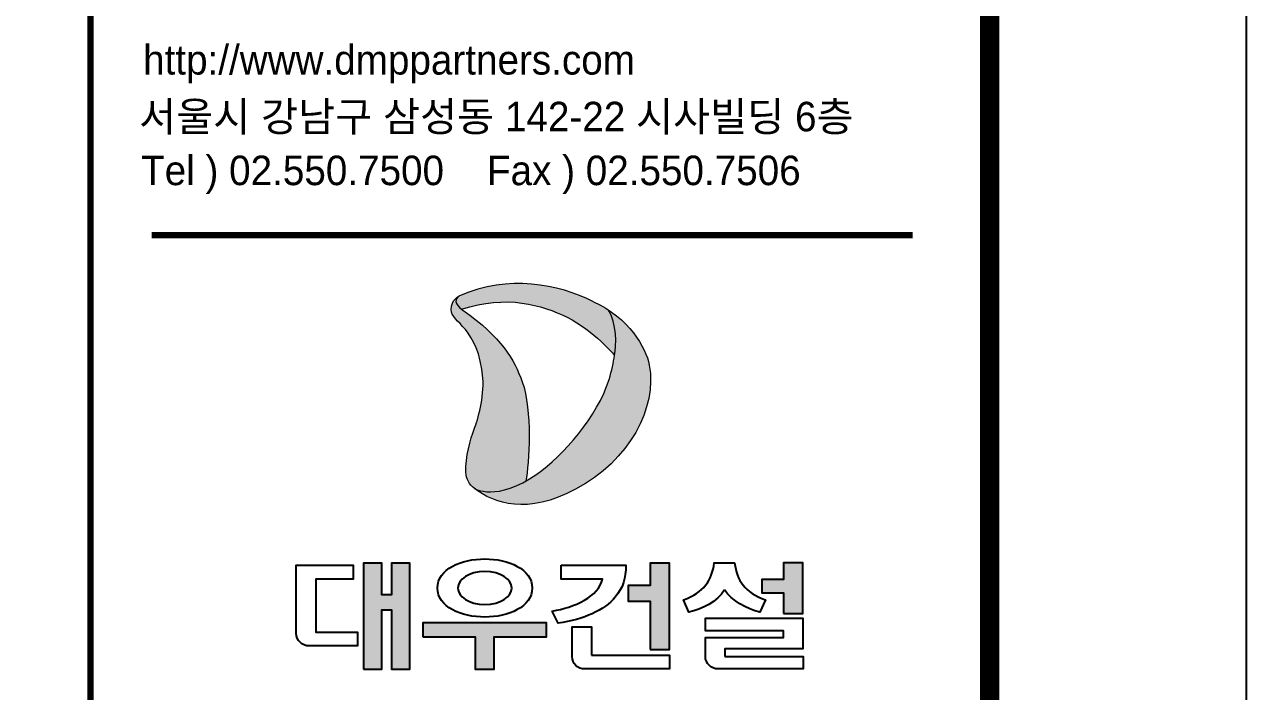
# Model space of a CAD drawing. Header units: millimetres. Extents: x 0 to 210250, y 0 to 148500.
# Drawn here: x 186463 to 210250, y 122523 to 135512 of the extents above; entities that cross this region are included whole.
import ezdxf

# ---------------------------------------------------------------- set-up
doc = ezdxf.new("R2010")
doc.units = ezdxf.units.MM
doc.header["$LTSCALE"] = 600
doc.layers.get('0').update_dxf_attribs({"linetype": 'CONTINUOUS'})
doc.layers.add('001dmp-FORM', color=7, linetype='CONTINUOUS')
doc.styles.add('돋움', font='Dotum.ttf')

# ---------------------------------------------------------------- blocks, each defined once
blk = doc.blocks.new('FORM_ELEC_SUKWOO$0$')
at = {"layer": '001dmp-FORM'}
h = blk.add_hatch(color=253, dxfattribs=at)
edge = h.paths.add_edge_path()
edge.add_spline(control_points=[(149974, 99973), (150649, 100195), (151182, 100038), (151555, 99853), (151961, 99652), (152263, 99282), (152263, 99282), (152292, 99426), (152307, 99767), (152168, 99965)], knot_values=[3.001941, 3.001941, 3.001941, 3.001941, 4, 4, 4, 5, 5, 5, 6, 6, 6, 6], degree=3, periodic=0)
edge.add_spline(control_points=[(152168, 99965), (152101, 100009), (152029, 100049), (151950, 100085)], knot_values=[0, 0, 0, 0, 0.149051, 0.149051, 0.149051, 0.149051], degree=3, periodic=0)
edge.add_spline(control_points=[(151950, 100085), (151423, 100354), (150676, 100491), (149944, 100173), (149941, 100171), (149938, 100170), (149935, 100168)], knot_values=[0, 0, 0, 0, 1, 1, 1, 1.04377, 1.04377, 1.04377, 1.04377], degree=3, periodic=0)
edge.add_spline(control_points=[(149935, 100168), (149885, 100135), (149853, 100068), (149974, 99973)], knot_values=[0, 0, 0, 0, 0.947974, 0.947974, 0.947974, 0.947974], degree=3, periodic=0)
h = blk.add_hatch(color=251, dxfattribs=at)
edge = h.paths.add_edge_path()
edge.add_spline(control_points=[(150937, 97398), (150989, 97663), (151035, 98466), (150884, 98884), (150762, 99223), (150577, 99551), (149995, 99958), (149988, 99963), (149981, 99968), (149974, 99973)], knot_values=[0.947974, 0.947974, 0.947974, 0.947974, 1.880106, 1.880106, 1.880106, 2.880106, 2.880106, 2.880106, 2.932132, 2.932132, 2.932132, 2.932132], degree=3, periodic=0)
edge.add_spline(control_points=[(149974, 99973), (149853, 100068), (149885, 100135), (149935, 100168)], knot_values=[0, 0, 0, 0, 0.947974, 0.947974, 0.947974, 0.947974], degree=3, periodic=0)
edge.add_spline(control_points=[(149933, 100167), (149933, 100167), (149821, 100121), (149819, 99967), (149817, 99768), (150232, 99709), (150293, 98940), (150316, 98654), (150220, 98325), (150164, 98175), (150109, 98027), (150028, 97762), (150040, 97532), (150045, 97427), (150091, 97346), (150162, 97291)], knot_values=[4.586815, 4.586815, 4.586815, 4.586815, 5.586815, 5.586815, 5.586815, 6.586815, 6.586815, 6.586815, 7.586815, 7.586815, 7.586815, 8.586815, 8.586815, 8.586815, 9, 9, 9, 9], degree=3, periodic=0)
edge.add_spline(control_points=[(150162, 97291), (150162, 97291), (150441, 97119), (150937, 97398)], knot_values=[3, 3, 3, 3, 3.903457, 3.903457, 3.903457, 3.903457], degree=3, periodic=0)
h = blk.add_hatch(color=256, dxfattribs=at)
edge = h.paths.add_edge_path()
edge.add_spline(control_points=[(150162, 97291), (150470, 97060), (150958, 96890), (151682, 97277), (152493, 97709), (152904, 98497), (152786, 99137), (152745, 99359), (152549, 99716), (152168, 99965)], knot_values=[0.149051, 0.149051, 0.149051, 0.149051, 1.149051, 1.149051, 1.149051, 2.149051, 2.149051, 2.149051, 3, 3, 3, 3], degree=3, periodic=0)
edge.add_spline(control_points=[(152168, 99965), (152307, 99767), (152292, 99426), (152263, 99282)], knot_values=[5, 5, 5, 5, 6, 6, 6, 6], degree=3, periodic=0)
edge.add_spline(control_points=[(152263, 99282), (152250, 99176), (152226, 99055), (152183, 98919), (152010, 98370), (151495, 97780), (151103, 97503), (151045, 97462), (150989, 97427), (150936, 97397)], knot_values=[3.90307, 3.90307, 3.90307, 3.90307, 4.055308, 4.055308, 4.055308, 5.055308, 5.055308, 5.055308, 5.152238, 5.152238, 5.152238, 5.152238], degree=3, periodic=0)
edge.add_spline(control_points=[(150936, 97397), (150441, 97119), (150162, 97291), (150162, 97291)], knot_values=[3, 3, 3, 3, 3.90307, 3.90307, 3.90307, 3.90307], degree=3, periodic=0)
for points in [[(148505, 94584), (148779, 94584), (148779, 95469), (148927, 95469), (148927, 94584), (149201, 94584), (149201, 96172), (148927, 96172), (148927, 95697), (148779, 95697), (148779, 96172), (148505, 96172)], [(152797, 94878), (153087, 94878), (153087, 96171), (152797, 96171), (152797, 95833), (152471, 95833), (152471, 95602), (152797, 95602)], [(154795, 95414), (155084, 95414), (155084, 96174), (154795, 96174), (154795, 95926), (154468, 95926), (154468, 95728), (154795, 95728)], [(149394, 95067), (150179, 95067), (150179, 94584), (150465, 94584), (150465, 95067), (151246, 95067), (151246, 95274), (149394, 95274)]]:
    blk.add_hatch(color=253, dxfattribs=at).paths.add_polyline_path(points)
at = {"layer": '001dmp-FORM', "color": 30}
blk.add_lwpolyline([(161727, 114228), (0, 114228), (0, 0), (161727, 0)], close=True, dxfattribs=at)
at = {"layer": '001dmp-FORM', "const_width": 288}
blk.add_lwpolyline([(5769, 3846), (5769, 110382), (157881, 110382), (157881, 3846)], close=True, dxfattribs=at)
at = {"layer": '001dmp-FORM', "const_width": 96.2}
for points in [[(144420, 3846), (144420, 110382)], [(145335, 101082), (156730, 101082)]]:
    blk.add_lwpolyline(points, dxfattribs=at)
at = {"layer": '001dmp-FORM', "color": 253}
for points in [[(148505, 94584), (148779, 94584), (148779, 95469), (148927, 95469), (148927, 94584), (149201, 94584), (149201, 96172), (148927, 96172), (148927, 95697), (148779, 95697), (148779, 96172), (148505, 96172), (148505, 94584)], [(152797, 94878), (153087, 94878), (153087, 96171), (152797, 96171), (152797, 95833), (152471, 95833), (152471, 95602), (152797, 95602), (152797, 94878)], [(154795, 95414), (155084, 95414), (155084, 96174), (154795, 96174), (154795, 95926), (154468, 95926), (154468, 95728), (154795, 95728), (154795, 95414)], [(149394, 95067), (150179, 95067), (150179, 94584), (150465, 94584), (150465, 95067), (151246, 95067), (151246, 95274), (149394, 95274), (149394, 95067)]]:
    blk.add_lwpolyline(points, dxfattribs=at)
at = {"layer": '001dmp-FORM', "lineweight": 0}
for points, knots in [([(151950, 100085), (151423, 100354), (150676, 100491), (149944, 100173), (149940, 100171), (149936, 100169), (149933, 100167)], [0, 0, 0, 0, 1, 1, 1, 1.053343, 1.053343, 1.053343, 1.053343]), ([(150162, 97291), (150091, 97346), (150045, 97427), (150040, 97532), (150028, 97762), (150109, 98027), (150164, 98175), (150220, 98325), (150316, 98654), (150293, 98940), (150232, 99709), (149817, 99768), (149819, 99967), (149821, 100121), (149933, 100167), (149933, 100167)], [4.586815, 4.586815, 4.586815, 4.586815, 5, 5, 5, 6, 6, 6, 7, 7, 7, 8, 8, 8, 9, 9, 9, 9]), ([(149935, 100168), (149883, 100133), (149849, 100060), (149995, 99958), (150577, 99551), (150762, 99223), (150884, 98884), (151035, 98466), (150989, 97663), (150937, 97398)], [0, 0, 0, 0, 1, 1, 1, 2, 2, 2, 2.932132, 2.932132, 2.932132, 2.932132]), ([(149974, 99973), (150649, 100195), (151182, 100038), (151555, 99853), (151961, 99652), (152263, 99282), (152263, 99282), (152292, 99426), (152307, 99767), (152168, 99965)], [3.001941, 3.001941, 3.001941, 3.001941, 4, 4, 4, 5, 5, 5, 6, 6, 6, 6]), ([(151950, 100085), (152476, 99846), (152737, 99398), (152786, 99137), (152904, 98497), (152493, 97709), (151682, 97277), (150958, 96890), (150470, 97060), (150162, 97291)], [0, 0, 0, 0, 1, 1, 1, 2, 2, 2, 3, 3, 3, 3]), ([(150162, 97291), (150162, 97291), (150504, 97080), (151103, 97503), (151495, 97780), (152010, 98370), (152183, 98919), (152226, 99055), (152250, 99176), (152263, 99282)], [3, 3, 3, 3, 4, 4, 4, 5, 5, 5, 5.152238, 5.152238, 5.152238, 5.152238])]:
    blk.add_open_spline(points, degree=3, knots=knots, dxfattribs=at)
at = {"layer": '001dmp-FORM', "color": 253}
for points, knots in [([(147500, 95118), (147500, 95015), (147588, 94930), (147692, 94930), (147692, 94930), (148417, 94930), (148417, 94930), (148417, 94930), (148417, 95137), (148417, 95137), (148417, 95137), (147794, 95137), (147794, 95137), (147794, 95137), (147794, 95929), (147794, 95929), (147794, 95929), (148351, 95929), (148351, 95929), (148351, 95929), (148351, 96142), (148351, 96142), (148351, 96142), (147500, 96142), (147500, 96142), (147500, 96142), (147500, 95118), (147500, 95118)], [0, 0, 0, 0, 1, 1, 1, 2, 2, 2, 3, 3, 3, 4, 4, 4, 5, 5, 5, 6, 6, 6, 7, 7, 7, 8, 8, 8, 9, 9, 9, 9]), ([(150323, 95362), (150676, 95362), (151031, 95515), (151031, 95798), (151031, 96081), (150676, 96234), (150323, 96234), (149970, 96234), (149615, 96081), (149615, 95798), (149615, 95515), (149970, 95362), (150323, 95362)], [0, 0, 0, 0, 1, 1, 1, 2, 2, 2, 3, 3, 3, 4, 4, 4, 4]), ([(151468, 96141), (151468, 96141), (151468, 95932), (151468, 95932), (151468, 95932), (152083, 95932), (152083, 95932), (152037, 95669), (151660, 95505), (151333, 95453), (151333, 95453), (151422, 95270), (151422, 95270), (151808, 95325), (152113, 95466), (152276, 95663), (152391, 95803), (152437, 95939), (152434, 96141), (152434, 96141), (151468, 96141), (151468, 96141)], [0, 0, 0, 0, 1, 1, 1, 2, 2, 2, 3, 3, 3, 4, 4, 4, 5, 5, 5, 6, 6, 6, 7, 7, 7, 7]), ([(153911, 95773), (154018, 95601), (154246, 95486), (154443, 95436), (154443, 95436), (154524, 95621), (154524, 95621), (154216, 95731), (154098, 95907), (154061, 96174), (154061, 96174), (153758, 96174), (153758, 96174), (153721, 95907), (153605, 95731), (153297, 95621), (153297, 95621), (153378, 95436), (153378, 95436), (153575, 95486), (153803, 95586), (153911, 95773)], [0, 0, 0, 0, 1, 1, 1, 2, 2, 2, 3, 3, 3, 4, 4, 4, 5, 5, 5, 6, 6, 6, 7, 7, 7, 7]), ([(150323, 96044), (150559, 96044), (150726, 95925), (150726, 95798), (150726, 95670), (150559, 95552), (150323, 95552), (150087, 95552), (149919, 95670), (149919, 95798), (149919, 95925), (150087, 96044), (150323, 96044)], [0, 0, 0, 0, 1, 1, 1, 2, 2, 2, 3, 3, 3, 4, 4, 4, 4]), ([(153915, 94771), (153915, 94771), (153915, 94887), (153915, 94887), (153915, 94887), (155086, 94887), (155086, 94887), (155086, 94887), (155086, 95344), (155086, 95344), (155086, 95344), (153625, 95344), (153625, 95344), (153625, 95344), (153625, 95157), (153625, 95157), (153625, 95157), (154797, 95157), (154797, 95157), (154797, 95157), (154797, 95059), (154797, 95059), (154797, 95059), (153625, 95059), (153625, 95059), (153625, 95059), (153625, 94772), (153625, 94772), (153625, 94670), (153710, 94586), (153813, 94586), (153813, 94586), (155087, 94586), (155087, 94586), (155087, 94586), (155087, 94771), (155087, 94771), (155087, 94771), (153915, 94771), (153915, 94771)], [0, 0, 0, 0, 1, 1, 1, 2, 2, 2, 3, 3, 3, 4, 4, 4, 5, 5, 5, 6, 6, 6, 7, 7, 7, 8, 8, 8, 9, 9, 9, 10, 10, 10, 11, 11, 11, 12, 12, 12, 13, 13, 13, 13]), ([(151920, 94791), (151920, 94791), (151920, 95216), (151920, 95216), (151920, 95216), (151630, 95216), (151630, 95216), (151630, 95216), (151630, 94772), (151630, 94772), (151630, 94669), (151714, 94585), (151817, 94585), (151817, 94585), (153090, 94585), (153090, 94585), (153090, 94585), (153090, 94791), (153090, 94791), (153090, 94791), (151920, 94791), (151920, 94791)], [0, 0, 0, 0, 1, 1, 1, 2, 2, 2, 3, 3, 3, 4, 4, 4, 5, 5, 5, 6, 6, 6, 7, 7, 7, 7])]:
    blk.add_open_spline(points, degree=3, knots=knots, dxfattribs=at)
at = {"layer": '001dmp-FORM', "style": '돋움'}
for s, p in [('http://www.dmppartners.com', (145207, 103487)), ('서울시 강남구 삼성동 142-22 시사빌딩 6층', (145147, 102637)), ('Tel ) 02.550.7500    Fax ) 02.550.7506', (145177, 101831))]:
    blk.add_text(s, height=442.3, dxfattribs=at).set_placement(p)
blk = doc.blocks.new('FORM_ELEC_SUKWOO')
at = {"layer": '001dmp-FORM'}
blk.add_blockref('FORM_ELEC_SUKWOO$0$', (12, -1), dxfattribs=at)

msp = doc.modelspace()

# ---------------------------------------------------------------- block references
at = {"color": 4, "xscale": 1.300026812119423, "yscale": 1.300026812119423, "zscale": 1.300026812119423}
msp.add_blockref('FORM_ELEC_SUKWOO', (-16, 1), dxfattribs=at)

doc.saveas('drawing.dxf')
